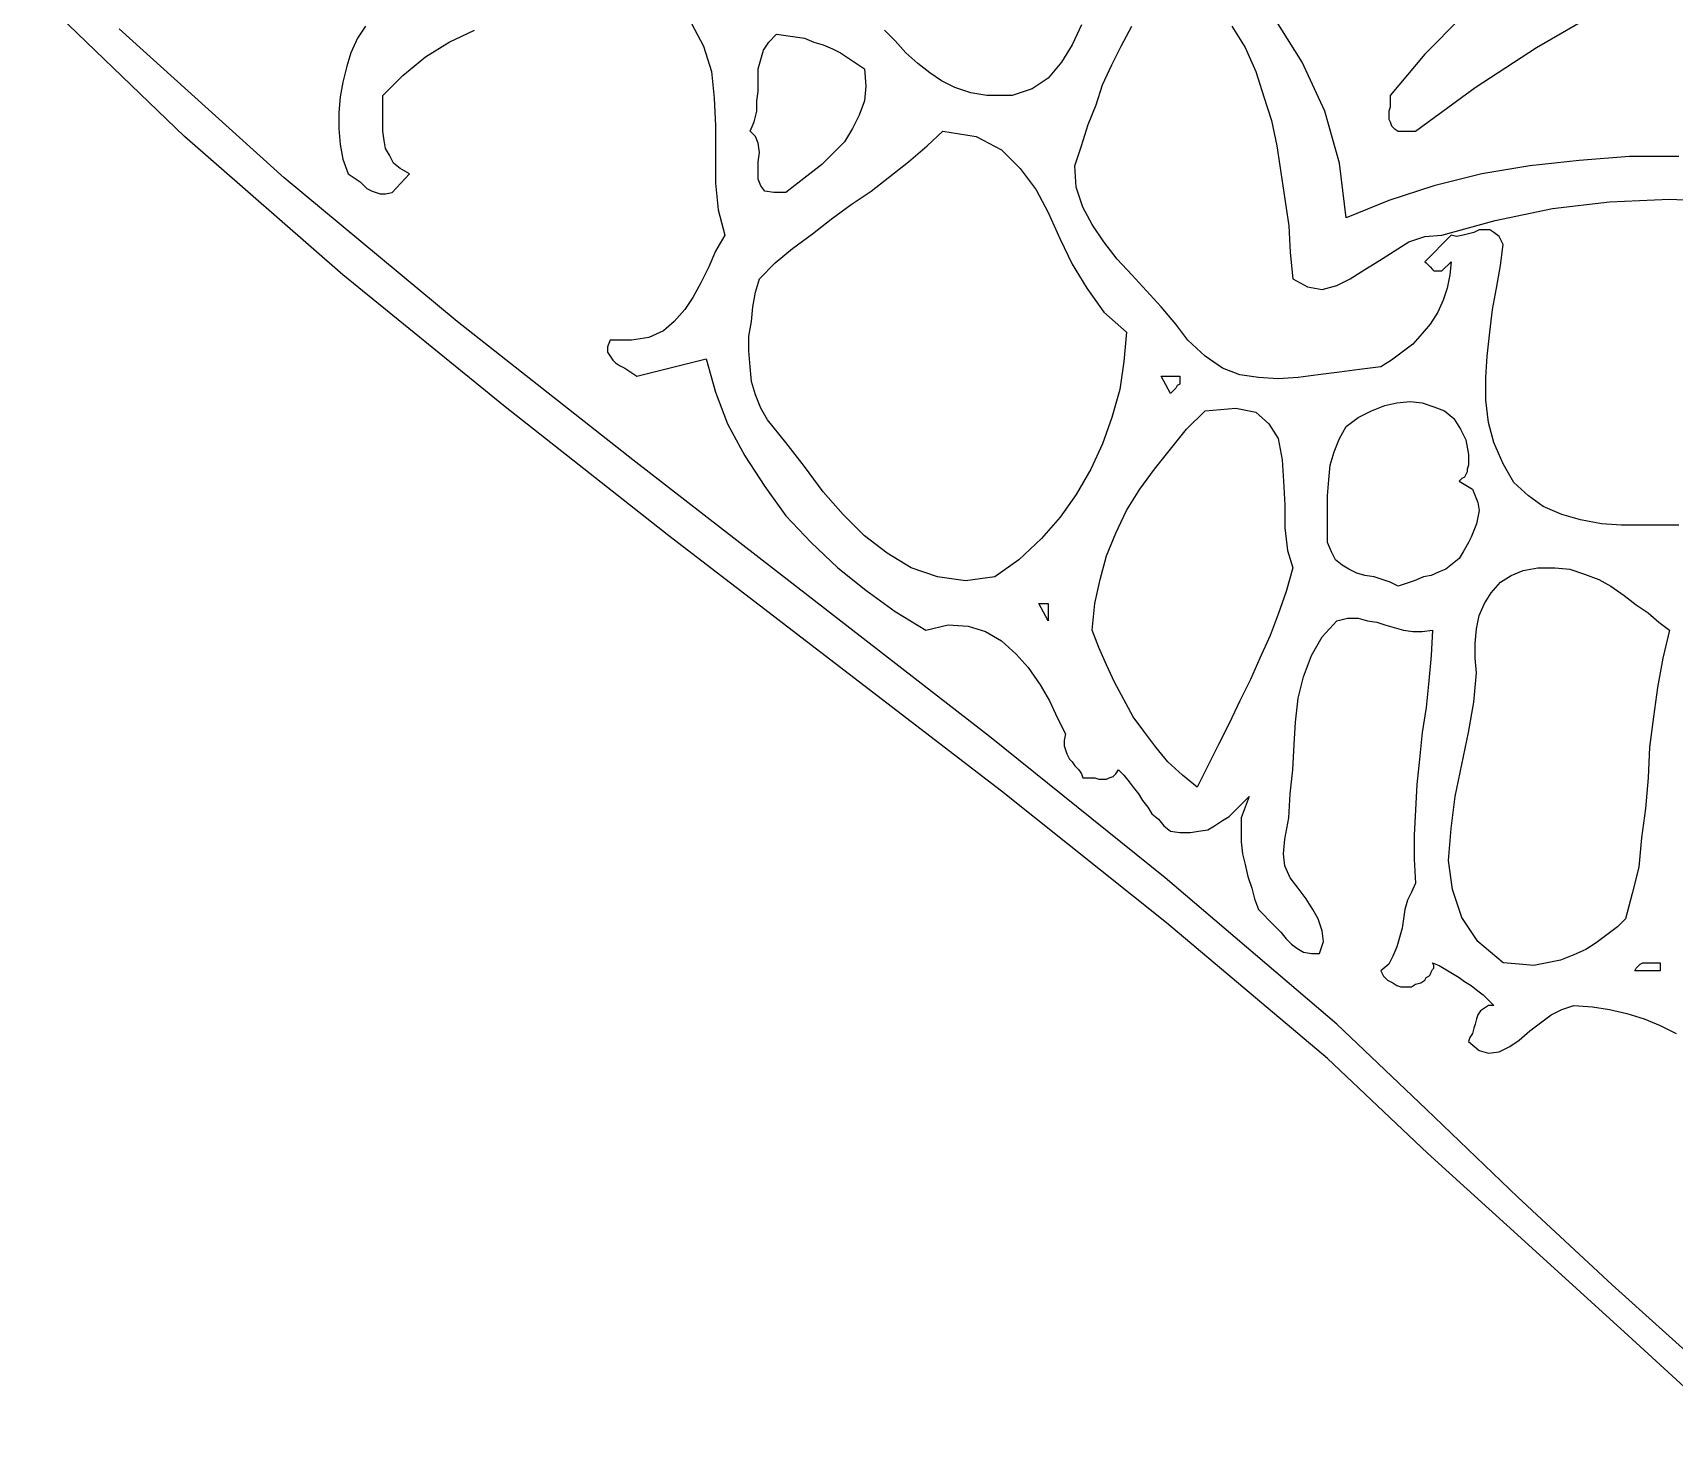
# Model space of a CAD drawing. Extents: x 0.05 to 5.94, y 0.01 to 8.49.
# Drawn here: x 2.605 to 3.838, y 1.854 to 2.902 of the extents above; entities that cross this region are included whole.
import ezdxf

# ---------------------------------------------------------------- set-up
doc = ezdxf.new("R2010")
doc.units = 0
doc.layers.add('1', color=7, linetype='Continuous')

msp = doc.modelspace()

# ---------------------------------------------------------------- linework, layer by layer
msp.add_lwpolyline([(3.879, 1.854), (3.804, 1.923), (3.729, 1.991), (3.653, 2.06), (3.578, 2.131), (3.457, 2.233), (3.333, 2.332), (3.208, 2.428), (3.083, 2.524), (2.96, 2.621), (2.838, 2.72), (2.719, 2.824), (2.605, 2.934)])
at = {"layer": '1'}
for points in [[(3.842, 2.809), (3.805, 2.809), (3.767, 2.806), (3.73, 2.802), (3.694, 2.796), (3.658, 2.787), (3.624, 2.776), (3.592, 2.763), (3.587, 2.804), (3.576, 2.843), (3.559, 2.88), (3.537, 2.915)], [(3.679, 2.914), (3.651, 2.886), (3.625, 2.855), (3.625, 2.852), (3.625, 2.849), (3.625, 2.846), (3.624, 2.843), (3.624, 2.84), (3.624, 2.837), (3.625, 2.835), (3.626, 2.832), (3.628, 2.83), (3.631, 2.828), (3.644, 2.828), (3.689, 2.861), (3.735, 2.891), (3.782, 2.918)], [(3.865, 1.895), (3.792, 1.961), (3.721, 2.027), (3.652, 2.093), (3.585, 2.157), (3.456, 2.267), (3.324, 2.373), (3.19, 2.477), (3.056, 2.581), (2.924, 2.685), (2.794, 2.793), (2.67, 2.905)], [(2.855, 2.907), (2.849, 2.898), (2.844, 2.887), (2.841, 2.877), (2.838, 2.865), (2.836, 2.854), (2.835, 2.842), (2.835, 2.83), (2.836, 2.818), (2.838, 2.807), (2.842, 2.796), (2.845, 2.794), (2.848, 2.792), (2.851, 2.79), (2.854, 2.787), (2.856, 2.785), (2.86, 2.783), (2.863, 2.782), (2.866, 2.781), (2.87, 2.781), (2.875, 2.782), (2.888, 2.796), (2.881, 2.8), (2.876, 2.804), (2.873, 2.81), (2.87, 2.815), (2.869, 2.821), (2.868, 2.828), (2.868, 2.835), (2.868, 2.841), (2.868, 2.848), (2.868, 2.855), (2.883, 2.87), (2.9, 2.884), (2.918, 2.895), (2.937, 2.904)], [(3.1, 2.909), (3.109, 2.892), (3.115, 2.873), (3.117, 2.853), (3.118, 2.832), (3.118, 2.81), (3.118, 2.789), (3.12, 2.769), (3.125, 2.75), (3.118, 2.738), (3.113, 2.726), (3.107, 2.714), (3.101, 2.703), (3.095, 2.694), (3.087, 2.685), (3.079, 2.678), (3.068, 2.673), (3.055, 2.671), (3.039, 2.671), (3.037, 2.666), (3.037, 2.662), (3.039, 2.659), (3.041, 2.656), (3.043, 2.654), (3.046, 2.652), (3.05, 2.65), (3.053, 2.648), (3.056, 2.646), (3.059, 2.644), (3.111, 2.657), (3.118, 2.632), (3.127, 2.608), (3.14, 2.584), (3.155, 2.561), (3.171, 2.539), (3.19, 2.519), (3.21, 2.5), (3.231, 2.483), (3.253, 2.467), (3.276, 2.453), (3.293, 2.457), (3.308, 2.456), (3.321, 2.452), (3.333, 2.445), (3.344, 2.435), (3.353, 2.425), (3.362, 2.412), (3.369, 2.4), (3.375, 2.387), (3.381, 2.375), (3.38, 2.37), (3.38, 2.366), (3.381, 2.363), (3.382, 2.36), (3.384, 2.356), (3.386, 2.354), (3.388, 2.351), (3.391, 2.348), (3.393, 2.345), (3.394, 2.342), (3.397, 2.342), (3.4, 2.342), (3.403, 2.342), (3.406, 2.341), (3.409, 2.341), (3.412, 2.341), (3.414, 2.342), (3.417, 2.343), (3.419, 2.345), (3.421, 2.348), (3.425, 2.344), (3.429, 2.339), (3.432, 2.335), (3.436, 2.33), (3.439, 2.325), (3.443, 2.32), (3.446, 2.315), (3.451, 2.311), (3.455, 2.306), (3.46, 2.302), (3.467, 2.301), (3.475, 2.301), (3.481, 2.302), (3.488, 2.303), (3.493, 2.306), (3.499, 2.31), (3.504, 2.313), (3.509, 2.318), (3.514, 2.323), (3.519, 2.328), (3.516, 2.32), (3.513, 2.312), (3.513, 2.303), (3.513, 2.294), (3.514, 2.285), (3.516, 2.277), (3.518, 2.268), (3.521, 2.259), (3.523, 2.251), (3.526, 2.243), (3.53, 2.239), (3.534, 2.235), (3.539, 2.23), (3.543, 2.226), (3.547, 2.221), (3.551, 2.217), (3.555, 2.214), (3.56, 2.211), (3.566, 2.21), (3.572, 2.21), (3.575, 2.219), (3.574, 2.227), (3.571, 2.236), (3.567, 2.243), (3.562, 2.251), (3.556, 2.259), (3.55, 2.267), (3.546, 2.276), (3.545, 2.285), (3.546, 2.296), (3.549, 2.312), (3.55, 2.33), (3.552, 2.348), (3.553, 2.367), (3.554, 2.384), (3.556, 2.402), (3.56, 2.418), (3.566, 2.434), (3.574, 2.448), (3.585, 2.46), (3.593, 2.462), (3.601, 2.462), (3.608, 2.46), (3.615, 2.459), (3.621, 2.457), (3.628, 2.455), (3.635, 2.453), (3.642, 2.452), (3.649, 2.452), (3.657, 2.453), (3.656, 2.434), (3.654, 2.415), (3.652, 2.395), (3.649, 2.376), (3.647, 2.356), (3.645, 2.337), (3.644, 2.318), (3.643, 2.299), (3.643, 2.281), (3.644, 2.263), (3.641, 2.256), (3.638, 2.25), (3.636, 2.243), (3.635, 2.236), (3.634, 2.229), (3.632, 2.222), (3.63, 2.215), (3.627, 2.208), (3.624, 2.202), (3.618, 2.197), (3.62, 2.193), (3.623, 2.19), (3.627, 2.188), (3.63, 2.186), (3.633, 2.185), (3.637, 2.185), (3.641, 2.185), (3.644, 2.187), (3.648, 2.188), (3.651, 2.19), (3.652, 2.192), (3.654, 2.193), (3.655, 2.194), (3.656, 2.196), (3.657, 2.198), (3.658, 2.199), (3.658, 2.201), (3.657, 2.203), (3.662, 2.201), (3.667, 2.198), (3.672, 2.195), (3.677, 2.192), (3.681, 2.189), (3.686, 2.186), (3.691, 2.182), (3.695, 2.179), (3.699, 2.175), (3.703, 2.171), (3.699, 2.171), (3.696, 2.169), (3.693, 2.167), (3.691, 2.164), (3.69, 2.161), (3.689, 2.157), (3.688, 2.154), (3.687, 2.15), (3.685, 2.147), (3.684, 2.144), (3.692, 2.137), (3.699, 2.135), (3.707, 2.136), (3.715, 2.14), (3.722, 2.145), (3.73, 2.152), (3.738, 2.158), (3.746, 2.164), (3.754, 2.168), (3.763, 2.171), (3.777, 2.17), (3.79, 2.168), (3.803, 2.165), (3.816, 2.161), (3.828, 2.156), (3.84, 2.15)], [(3.23, 2.875), (3.231, 2.862), (3.23, 2.851), (3.226, 2.84), (3.221, 2.83), (3.215, 2.82), (3.207, 2.812), (3.198, 2.803), (3.189, 2.796), (3.18, 2.789), (3.171, 2.782), (3.162, 2.782), (3.155, 2.783), (3.152, 2.787), (3.15, 2.792), (3.15, 2.798), (3.15, 2.805), (3.151, 2.812), (3.15, 2.819), (3.148, 2.824), (3.144, 2.828), (3.147, 2.835), (3.149, 2.843), (3.149, 2.851), (3.15, 2.858), (3.15, 2.866), (3.15, 2.875), (3.152, 2.882), (3.154, 2.889), (3.158, 2.895), (3.164, 2.901), (3.171, 2.9), (3.178, 2.899), (3.185, 2.898), (3.192, 2.895), (3.199, 2.893), (3.206, 2.89), (3.212, 2.887), (3.218, 2.883), (3.224, 2.879), (3.23, 2.875)], [(3.393, 2.908), (3.386, 2.893), (3.378, 2.88), (3.368, 2.868), (3.356, 2.86), (3.341, 2.855), (3.322, 2.855), (3.31, 2.857), (3.298, 2.861), (3.288, 2.866), (3.279, 2.872), (3.27, 2.879), (3.261, 2.887), (3.253, 2.896), (3.245, 2.904)], [(3.842, 2.532), (3.828, 2.532), (3.814, 2.532), (3.799, 2.532), (3.784, 2.533), (3.768, 2.536), (3.754, 2.54), (3.74, 2.546), (3.729, 2.554), (3.718, 2.564), (3.71, 2.578), (3.703, 2.594), (3.699, 2.609), (3.697, 2.626), (3.697, 2.643), (3.698, 2.659), (3.7, 2.677), (3.702, 2.694), (3.705, 2.71), (3.708, 2.727), (3.71, 2.743), (3.707, 2.749), (3.703, 2.752), (3.7, 2.754), (3.696, 2.754), (3.692, 2.754), (3.688, 2.752), (3.684, 2.751), (3.68, 2.75), (3.675, 2.749), (3.671, 2.75), (3.651, 2.73), (3.652, 2.729), (3.654, 2.727), (3.655, 2.726), (3.657, 2.724), (3.658, 2.723), (3.66, 2.723), (3.662, 2.723), (3.664, 2.723), (3.671, 2.73), (3.67, 2.72), (3.668, 2.71), (3.665, 2.701), (3.661, 2.692), (3.655, 2.683), (3.649, 2.676), (3.642, 2.668), (3.634, 2.662), (3.626, 2.656), (3.618, 2.651), (3.602, 2.649), (3.587, 2.647), (3.571, 2.645), (3.556, 2.643), (3.541, 2.642), (3.526, 2.643), (3.512, 2.645), (3.499, 2.65), (3.486, 2.659), (3.473, 2.671), (3.464, 2.683), (3.453, 2.696), (3.442, 2.708), (3.431, 2.72), (3.42, 2.732), (3.41, 2.745), (3.401, 2.758), (3.394, 2.771), (3.389, 2.786), (3.388, 2.802), (3.393, 2.817), (3.398, 2.833), (3.404, 2.848), (3.409, 2.863), (3.416, 2.878), (3.423, 2.892), (3.431, 2.907)], [(3.506, 2.907), (3.516, 2.891), (3.524, 2.873), (3.53, 2.854), (3.536, 2.836), (3.54, 2.817), (3.543, 2.797), (3.546, 2.777), (3.549, 2.757), (3.55, 2.737), (3.552, 2.717), (3.563, 2.711), (3.574, 2.709), (3.585, 2.712), (3.595, 2.717), (3.606, 2.724), (3.617, 2.731), (3.628, 2.738), (3.639, 2.745), (3.651, 2.749), (3.664, 2.75), (3.704, 2.761), (3.747, 2.77), (3.79, 2.775), (3.835, 2.777), (3.879, 2.775)], [(3.427, 2.677), (3.425, 2.655), (3.422, 2.634), (3.416, 2.613), (3.409, 2.593), (3.4, 2.574), (3.389, 2.555), (3.377, 2.538), (3.363, 2.522), (3.346, 2.506), (3.328, 2.493), (3.306, 2.49), (3.285, 2.493), (3.265, 2.5), (3.247, 2.511), (3.23, 2.524), (3.214, 2.54), (3.199, 2.557), (3.185, 2.576), (3.171, 2.594), (3.157, 2.611), (3.152, 2.62), (3.148, 2.63), (3.145, 2.64), (3.144, 2.651), (3.143, 2.663), (3.143, 2.674), (3.145, 2.685), (3.146, 2.696), (3.148, 2.707), (3.151, 2.717), (3.163, 2.729), (3.176, 2.74), (3.191, 2.751), (3.205, 2.762), (3.22, 2.773), (3.235, 2.783), (3.249, 2.794), (3.263, 2.805), (3.277, 2.817), (3.289, 2.828), (3.314, 2.824), (3.333, 2.814), (3.347, 2.8), (3.359, 2.784), (3.368, 2.767), (3.377, 2.747), (3.386, 2.728), (3.397, 2.71), (3.41, 2.692), (3.427, 2.677)], [(3.467, 2.644), (3.467, 2.642), (3.467, 2.64), (3.467, 2.638), (3.465, 2.637), (3.464, 2.635), (3.463, 2.634), (3.461, 2.632), (3.46, 2.631), (3.453, 2.644), (3.467, 2.644)], [(3.552, 2.5), (3.547, 2.482), (3.541, 2.465), (3.535, 2.449), (3.527, 2.432), (3.52, 2.416), (3.512, 2.4), (3.504, 2.383), (3.496, 2.367), (3.488, 2.351), (3.48, 2.335), (3.469, 2.344), (3.458, 2.354), (3.449, 2.365), (3.44, 2.377), (3.432, 2.388), (3.425, 2.401), (3.418, 2.414), (3.412, 2.427), (3.406, 2.44), (3.401, 2.453), (3.403, 2.473), (3.407, 2.491), (3.412, 2.509), (3.419, 2.526), (3.427, 2.543), (3.437, 2.559), (3.448, 2.574), (3.46, 2.589), (3.472, 2.604), (3.486, 2.618), (3.509, 2.62), (3.524, 2.617), (3.534, 2.608), (3.541, 2.597), (3.544, 2.581), (3.545, 2.565), (3.546, 2.547), (3.546, 2.53), (3.548, 2.513), (3.552, 2.5)], [(3.684, 2.585), (3.684, 2.582), (3.684, 2.579), (3.684, 2.577), (3.683, 2.574), (3.683, 2.572), (3.682, 2.57), (3.681, 2.568), (3.679, 2.567), (3.677, 2.565), (3.682, 2.562), (3.687, 2.559), (3.689, 2.554), (3.691, 2.549), (3.692, 2.543), (3.691, 2.538), (3.69, 2.533), (3.688, 2.528), (3.686, 2.523), (3.684, 2.519), (3.68, 2.512), (3.677, 2.507), (3.672, 2.503), (3.667, 2.499), (3.662, 2.497), (3.656, 2.494), (3.65, 2.493), (3.643, 2.49), (3.637, 2.488), (3.631, 2.486), (3.625, 2.489), (3.619, 2.491), (3.613, 2.493), (3.606, 2.494), (3.6, 2.496), (3.594, 2.499), (3.589, 2.502), (3.584, 2.506), (3.581, 2.512), (3.578, 2.519), (3.578, 2.531), (3.578, 2.542), (3.578, 2.554), (3.579, 2.566), (3.58, 2.577), (3.583, 2.587), (3.587, 2.597), (3.592, 2.606), (3.601, 2.613), (3.611, 2.618), (3.621, 2.622), (3.63, 2.624), (3.64, 2.625), (3.649, 2.624), (3.658, 2.621), (3.666, 2.618), (3.673, 2.612), (3.678, 2.604), (3.682, 2.596), (3.684, 2.585)], [(3.835, 2.453), (3.83, 2.432), (3.826, 2.41), (3.823, 2.388), (3.82, 2.365), (3.819, 2.342), (3.817, 2.319), (3.814, 2.297), (3.812, 2.275), (3.807, 2.255), (3.802, 2.236), (3.796, 2.23), (3.788, 2.224), (3.78, 2.218), (3.772, 2.213), (3.763, 2.209), (3.753, 2.205), (3.743, 2.203), (3.733, 2.201), (3.722, 2.202), (3.71, 2.203), (3.691, 2.219), (3.679, 2.237), (3.672, 2.258), (3.669, 2.28), (3.671, 2.304), (3.674, 2.328), (3.679, 2.352), (3.684, 2.376), (3.688, 2.399), (3.69, 2.421), (3.689, 2.432), (3.689, 2.443), (3.69, 2.454), (3.692, 2.464), (3.696, 2.473), (3.701, 2.481), (3.708, 2.489), (3.716, 2.494), (3.725, 2.498), (3.736, 2.5), (3.749, 2.5), (3.76, 2.499), (3.771, 2.495), (3.782, 2.491), (3.791, 2.486), (3.801, 2.479), (3.81, 2.472), (3.819, 2.466), (3.827, 2.459), (3.835, 2.453)], [(3.368, 2.46), (3.361, 2.473), (3.368, 2.473), (3.368, 2.46)], [(3.828, 2.197), (3.809, 2.197), (3.81, 2.199), (3.812, 2.201), (3.813, 2.202), (3.815, 2.203), (3.817, 2.203), (3.82, 2.203), (3.823, 2.203), (3.826, 2.203), (3.828, 2.203), (3.828, 2.197)]]:
    msp.add_lwpolyline(points, dxfattribs=at)

doc.saveas('drawing.dxf')
